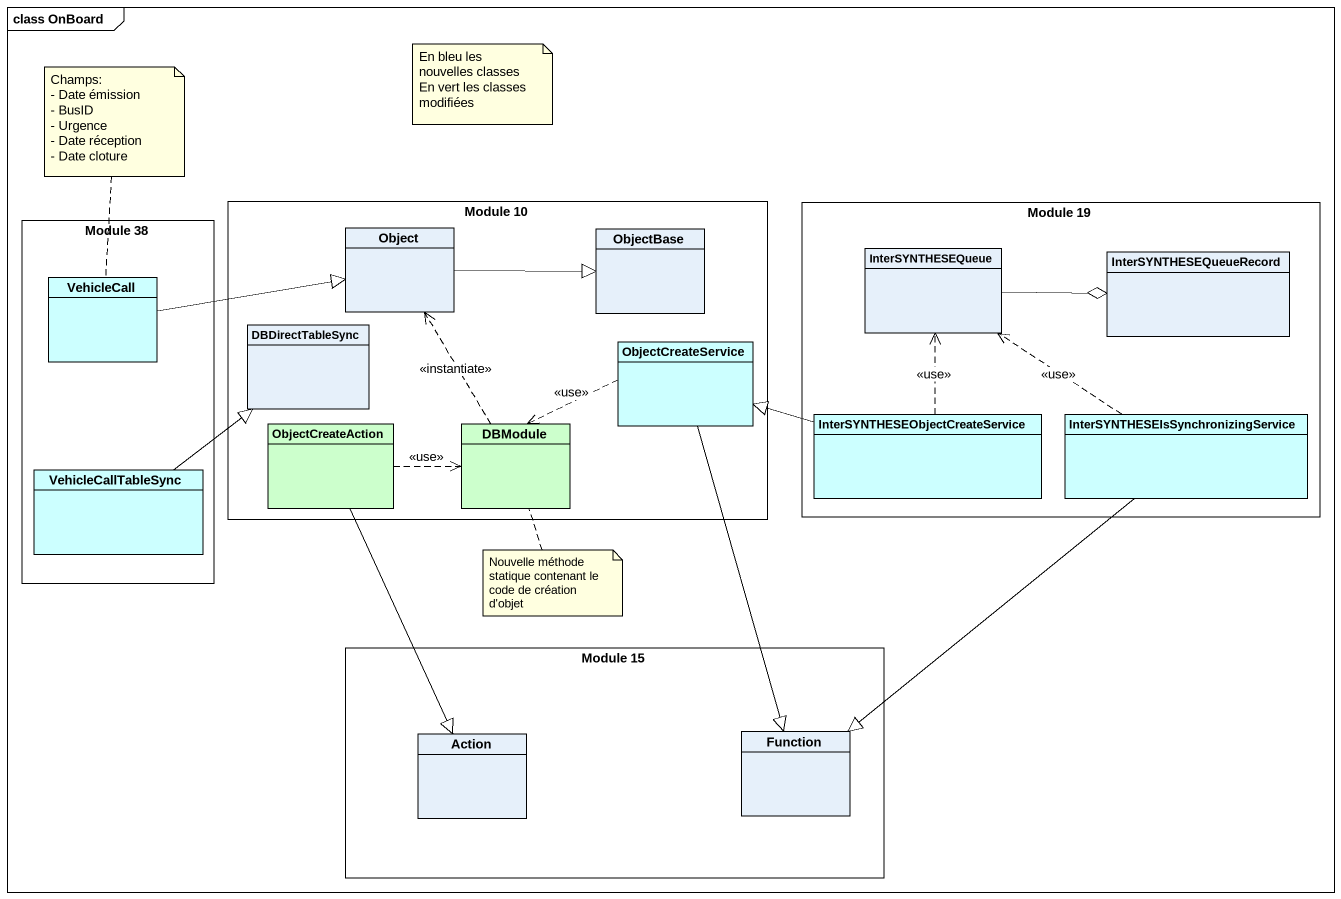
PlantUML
@startuml
mainframe class OnBoard
hide circle
hide empty members
rectangle "Module 38" as Module_38 {
  class VehicleCall #CCFFFF
  class VehicleCallTableSync #CCFFFF
}
rectangle "Module 10" as Module_10 {
  class "Object" as Object_
  class ObjectBase
  class DBDirectTableSync
  class ObjectCreateService #CCFFFF
  class ObjectCreateAction #CCFFCC
  class DBModule #CCFFCC
}
rectangle "Module 19" as Module_19 {
  class InterSYNTHESEQueue
  class InterSYNTHESEQueueRecord
  class "InterSYNTHESEObjectCreateService" as InterSYNTHESEObjectCreateSer #CCFFFF
  class "InterSYNTHESEIsSynchronizingService" as InterSYNTHESEIsSynchronizing #CCFFFF
}
rectangle "Module 15" as Module_15 {
  class "Action" as Action_
  class Function
}
Object_ -right-|> ObjectBase
VehicleCall -right-|> Object_
InterSYNTHESEQueue -right-o InterSYNTHESEQueueRecord
ObjectCreateService .left.> DBModule : <<use>>
ObjectCreateService --|> Function
ObjectCreateAction .right.> DBModule : <<use>>
ObjectCreateAction --|> Action_
DBModule .up.> Object_ : <<instantiate>>
InterSYNTHESEObjectCreateSer .up.> InterSYNTHESEQueue : <<use>>
InterSYNTHESEObjectCreateSer -left-|> ObjectCreateService
InterSYNTHESEIsSynchronizing .up.> InterSYNTHESEQueue : <<use>>
InterSYNTHESEIsSynchronizing --|> Function
VehicleCallTableSync -up-|> DBDirectTableSync
note top of VehicleCall
  Champs:
  - Date émission
  - BusID
  - Urgence
  - Date réception
  - Date cloture
end note
note as N2
  En bleu les nouvelles classes
  En vert les classes modifiées
end note
note bottom of DBModule : Nouvelle méthode statique contenant le code de création d'objet
@enduml
